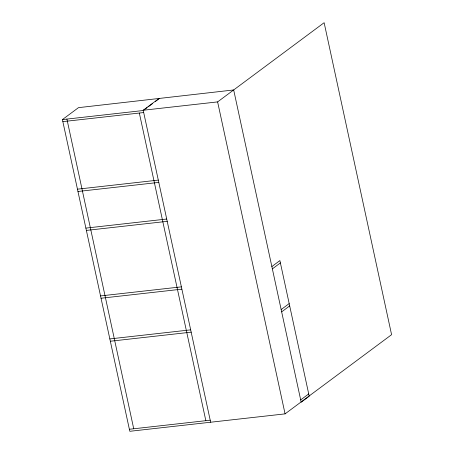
<?xml version="1.0" encoding="UTF-8"?>
<svg xmlns="http://www.w3.org/2000/svg" width="454" height="454" viewBox="0 0 454 454"><rect width="100%" height="100%" fill="white"/><g stroke="black" fill="none" stroke-linecap="round" stroke-linejoin="round"><path stroke-width="0.68" d="M210.65 422.226L143.197 110.248L217.619 101.895L324.133 22.7L391.586 334.683L285.072 413.872L129.81 431.3L62.414 119.589L78.474 107.655L233.679 89.954L301.189 402.204L309.219 396.234L279.891 260.59L271.861 266.56M143.197 110.248L159.252 98.308M147.13 107.638L143.254 110.515L62.414 119.589M148.237 106.815L152.669 103.518M155.438 101.458L158.758 98.989M272.36 268.87L280.39 262.9M281.157 309.56L289.187 303.59M281.656 311.87L289.686 305.9M300.69 399.9L308.72 393.93M62.856 121.627L143.697 112.552M77.458 189.176L158.298 180.102M77.957 191.48L158.798 182.406M85.874 228.107L166.714 219.032M86.373 230.411L167.214 221.336M100.538 295.929L181.379 286.854M101.038 298.233L181.878 289.158M109.84 338.928L190.68 329.854M110.333 341.232L191.174 332.158M129.367 429.263L210.208 420.194M217.619 101.895L285.072 413.872M139.333 113.04L205.844 420.682M66.908 119.084L133.731 428.775"/></g></svg>
